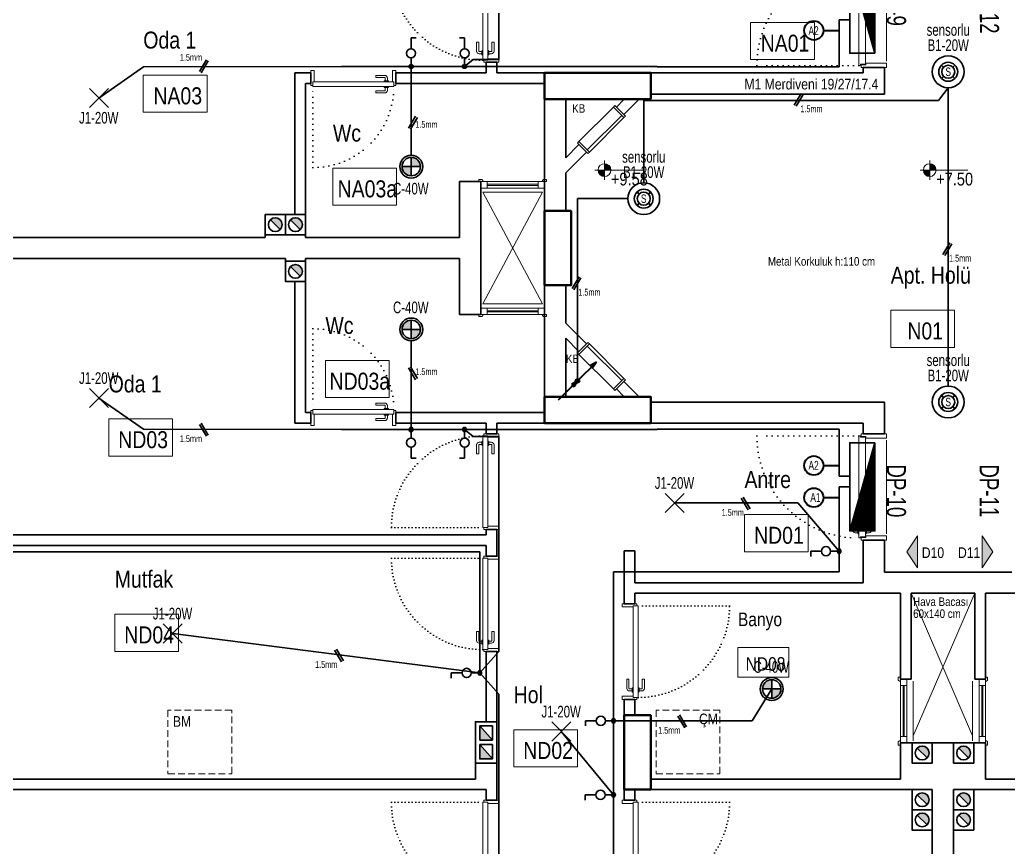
# Model space of a CAD drawing. Header units: millimetres. Extents: x 1811019 to 3717122, y -501178 to -243171.
# Drawn here: x 1865094 to 1866024, y -251439 to -250660 of the extents above; entities that cross this region are included whole.
import ezdxf
from ezdxf.enums import TextEntityAlignment as Align

# ---------------------------------------------------------------- set-up
doc = ezdxf.new("R2010")
doc.units = ezdxf.units.MM
for name, pattern in [('CONTINOUS', [0]), ('CONTINU', [0]), ('DOT', [0.25, 0, -0.25]), ('izdüşüm arka', [3.175, 0, -3.175]), ('izdüşüm ön', [9.525, 6.35, -3.175])]:
    doc.linetypes.add(name, pattern=pattern)
for name, color, linetype, lineweight in [('a_ba', 6, 'Continuous', 50), ('a_doğrama', 251, 'Continuous', 20), ('a_duvar', 255, 'Continuous', 35), ('a_görünüş_ince', 8, 'Continuous', 20), ('a_izdüşüm_arka', 255, 'izdüşüm arka', 30), ('a_izdüşüm_ön', 6, 'izdüşüm ön', 9), ('a_not_kot', 251, 'Continuous', 13), ('a_not_mahal', 253, 'Continuous', 5), ('a_not_misc', 144, 'Continuous', 5), ('a_not_text', 7, 'Continuous', 13), ('Aydınlatma', 4, 'CONTINOUS', 35), ('Aydınlatma_', 3, 'Continuous', 40), ('Genel', 4, 'CONTINOUS', 40), ('Priz', 6, 'CONTINOUS', 40)]:
    doc.layers.add(name, color=color, linetype=linetype, lineweight=lineweight)
doc.styles.add('Grupcad', font='arial.ttf', dxfattribs={"width": 0.7})
doc.styles.add('OL', font='tsimplex.shx', dxfattribs={"width": 0.8, "height": 12})
doc.styles.add('ROMANTUR', font='arial.ttf', dxfattribs={"width": 0.7})
doc.styles.get("Standard").update_dxf_attribs({"font": 'ARIALN.TTF'})

# ---------------------------------------------------------------- blocks, each defined once
blk = doc.blocks.new('K1')
at = {"layer": 'a_doğrama', "color": 251}
for points in [[(-17.5, -2.5), (-22, -2.5), (-22, 0), (2, 0), (2, -4), (-17.5, -4), (-17.5, -2.5)], [(-27.5, -93.1), (-25, -93.1)], [(-17.5, -97.5), (-22, -97.5), (-22, -100), (2, -100), (2, -96), (-17.5, -96), (-17.5, -97.5)], [(-14.5, -93.1), (-17, -93.1)]]:
    blk.add_lwpolyline(points, dxfattribs=at)
blk.add_lwpolyline([(-18, -14), (-18, -4), (-18, -3), (-22.5, -3), (-22.5, -2.5), (-22.5, -2), (-24, -2), (-24, -2.5), (-24, -12.5), (-24, -88), (-24, -97.5), (-24, -98), (-22.5, -98), (-22.5, -97.5), (-22.5, -97), (-18, -97), (-18, -96), (-18, -86.5)], close=True, dxfattribs=at)
for points in [[(-25, -91.1), (-27.5, -91.1, -0.414214), (-28, -90.6), (-28, -82.1), (-30, -82.1), (-30, -90.6)], [(-17, -91.1), (-14.5, -91.1, 0.414214), (-14, -90.6), (-14, -82.1), (-12, -82.1), (-12, -90.6)], [(-24, -94.1), (-24.5, -94.1, -0.414214), (-25, -93.6), (-25, -90.6, -0.414214), (-24.5, -90.1), (-24, -90.1)], [(-18, -94.1), (-17.5, -94.1, 0.414214), (-17, -93.6), (-17, -90.6, 0.414214), (-17.5, -90.1), (-18, -90.1)]]:
    blk.add_lwpolyline(points, format="xyb", dxfattribs=at)
for centre, start, end in [((-27.5, -90.6), 180, 270), ((-14.5, -90.6), 270, 0)]:
    blk.add_arc(centre, 2.5, start, end, dxfattribs=at)
at = {"layer": 'a_görünüş_ince', "color": 251}
blk.add_line((2, -6), (2, -94), dxfattribs=at)
at = {"layer": 'a_izdüşüm_arka', "color": 251, "linetype": 'DOT', "ltscale": 20}
blk.add_line((-24, -2), (-120, -2), dxfattribs=at)
blk.add_arc((-24, -2), 96, 180, 270, dxfattribs=at)
blk = doc.blocks.new('M1')
at = {"layer": 'a_doğrama', "linetype": 'Continuous'}
for p, q in [((-24, 6), (-30, 6)), ((-30, 0), (-30, 6)), ((-24, 0), (-30, 0)), ((-24, 0), (-24, 6)), ((30, 6), (24, 6)), ((24, 6), (24, 0)), ((30, 0), (30, 6)), ((30, 0), (24, 0))]:
    blk.add_line(p, q, dxfattribs=at)
at = {"layer": 'a_doğrama'}
for p, q in [((24, 3.5), (-24, 3.5)), ((24, 2.5), (-24, 2.5))]:
    blk.add_line(p, q, dxfattribs=at)
for points in [[(-28, -1), (-28, 0), (-32, 0), (-32, -2), (-29, -2)], [(28, -1), (28, 0), (32, 0), (32, -2), (29, -2)]]:
    blk.add_lwpolyline(points, close=True, dxfattribs=at)
at = {"layer": 'a_görünüş_ince'}
for p, q in [((24, 6), (-24, 6)), ((-24, 0), (24, 0))]:
    blk.add_line(p, q, dxfattribs=at)
blk = doc.blocks.new('K2')
at = {"layer": 'a_doğrama', "color": 251, "linetype": 'Continuous'}
for p, q in [((-13, 88.1), (-13, 1.9)), ((-13, 88.1), (-8.5, 88.1)), ((-12, 90), (-12, 88.1)), ((-12, 90), (-10, 90)), ((-8.5, 88.1), (-8.5, 1.9)), ((-13, 1.9), (-8.5, 1.9)), ((-12, 0), (-12, 1.9)), ((-12, 0), (-10, 0))]:
    blk.add_line(p, q, dxfattribs=at)
for points in [[(0, 90), (2, 90), (2, 87), (-8.5, 87)], [(0, 0), (2, 0), (2, 3), (-8.5, 3)]]:
    blk.add_lwpolyline(points, dxfattribs=at)
at = {"layer": 'a_doğrama', "color": 251}
for points in [[(-14, 80.1), (-16.5, 80.1, 0.414214), (-17, 79.6), (-17, 71.1), (-19, 71.1), (-19, 79.6)], [(-13, 83.1), (-13.5, 83.1, 0.414214), (-14, 82.6), (-14, 79.6, 0.414214), (-13.5, 79.1), (-13, 79.1)], [(-8.5, 83.1), (-8, 83.1, -0.414214), (-7.5, 82.6), (-7.5, 79.6, -0.414214), (-8, 79.1), (-8.5, 79.1)], [(-7.5, 80.1), (-5, 80.1, -0.414214), (-4.5, 79.6), (-4.5, 71.1), (-2.5, 71.1), (-2.5, 79.6)]]:
    blk.add_lwpolyline(points, format="xyb", dxfattribs=at)
for points in [[(-16.5, 82.1), (-14, 82.1)], [(-5, 82.1), (-7.5, 82.1)]]:
    blk.add_lwpolyline(points, dxfattribs=at)
for centre, start, end in [((-16.5, 79.6), 90, 180), ((-5, 79.6), 0, 90)]:
    blk.add_arc(centre, 2.5, start, end, dxfattribs=at)
at = {"layer": 'a_izdüşüm_arka', "color": 251}
blk.add_lwpolyline([(-99.2, 1.9), (-13, 1.9)], dxfattribs=at)
blk.add_arc((-13, 1.9), 86.2, 89.99996, 180, dxfattribs=at)
blk = doc.blocks.new('baca_şönt')
at = {"layer": 'a_duvar'}
h = blk.add_hatch(color=256, dxfattribs=at)
h.dxf.hatch_style = 1
h.paths.add_polyline_path([(21.5, -5), (21.5, -17), (35, -17)])
h.paths.add_polyline_path([(4, -5), (4, -17), (17.5, -17)])
for p, q in [((4, -5), (17.5, -17)), ((17.5, -5), (17.5, -17)), ((21.5, -5), (21.5, -17)), ((21.5, -5), (35, -17))]:
    blk.add_line(p, q, dxfattribs=at)
blk.add_lwpolyline([(0, -21), (39, -21), (39, -1), (0, -1)], close=True, dxfattribs=at)
for points in [[(17.5, -5), (4, -5), (4, -17), (17.5, -17)], [(21.5, -17), (35, -17), (35, -5), (21.5, -5)]]:
    blk.add_lwpolyline(points, dxfattribs=at)
blk = doc.blocks.new('baca_müstakil')
at = {"layer": 'a_duvar'}
h = blk.add_hatch(color=256, dxfattribs=at)
h.dxf.hatch_style = 1
h.paths.add_polyline_path([(4.9, -4.9, 0.198912), (3, -9.5, 0.668179), (14.1, -14.1)])
blk.add_line((4.9, -4.9), (14.1, -14.1), dxfattribs=at)
blk.add_lwpolyline([(0, -19), (19, -19), (19, 0), (0, 0)], close=True, dxfattribs=at)
blk.add_circle((9.5, -9.5), 6.5, dxfattribs=at)
blk = doc.blocks.new('k_80')
at = {"layer": 'a_doğrama', "color": 251, "linetype": 'Continuous'}
for p, q in [((-80, 2), (-78.1, 2)), ((-80, 2), (-80, 0)), ((-78.1, 3), (-1.9, 3)), ((-78.1, 3), (-78.1, -1.5)), ((-1.9, 3), (-1.9, -1.5)), ((0, 2), (-1.9, 2)), ((0, 2), (0, 0)), ((-78.1, -1.5), (-1.9, -1.5))]:
    blk.add_line(p, q, dxfattribs=at)
at = {"layer": 'a_doğrama', "color": 251}
for points in [[(-73.1, 3), (-73.1, 3.5, -0.414214), (-72.6, 4), (-69.6, 4, -0.414214), (-69.1, 3.5), (-69.1, 3)], [(-70.1, 4), (-70.1, 6.5, -0.414214), (-69.6, 7), (-61.1, 7), (-61.1, 9), (-69.6, 9)], [(-73.1, -1.5), (-73.1, -2, 0.414214), (-72.6, -2.5), (-69.6, -2.5, 0.414214), (-69.1, -2), (-69.1, -1.5)], [(-70.1, -2.5), (-70.1, -5, 0.414214), (-69.6, -5.5), (-61.1, -5.5), (-61.1, -7.5), (-69.6, -7.5)]]:
    blk.add_lwpolyline(points, format="xyb", dxfattribs=at)
for points in [[(-72.1, 6.5), (-72.1, 4)], [(-72.1, -5), (-72.1, -2.5)]]:
    blk.add_lwpolyline(points, dxfattribs=at)
at = {"layer": 'a_doğrama', "color": 251, "linetype": 'Continuous'}
for points in [[(-80, -10), (-80, -12), (-77, -12), (-77, -1.5)], [(0, -10), (0, -12), (-3, -12), (-3, -1.5)]]:
    blk.add_lwpolyline(points, dxfattribs=at)
at = {"layer": 'a_doğrama', "color": 251}
for centre, start, end in [((-69.6, 6.5), 90, 180), ((-69.6, -5), 180, 270)]:
    blk.add_arc(centre, 2.5, start, end, dxfattribs=at)
at = {"layer": 'a_izdüşüm_arka', "color": 251, "linetype": 'DOT', "ltscale": 20}
blk.add_line((-1.9, 79.2), (-1.9, 3), dxfattribs=at)
blk.add_arc((-1.9, 3), 76.2, 90, 180, dxfattribs=at)
blk = doc.blocks.new('sembol_kot')
at = {"layer": 'a_not_kot'}
for points in [[(0, 10), (0, 0), (10, 0, 0.414214)], [(0, 0), (-10, 0, 0.414214), (0, -10)]]:
    blk.add_hatch(color=256, dxfattribs=at).paths.add_polyline_path(points)
for p, q in [((0, 15), (0, -15)), ((-15, 0), (60, 0))]:
    blk.add_line(p, q, dxfattribs=at)
blk.add_circle((0, 0), 10, dxfattribs=at)
blk = doc.blocks.new('B1-20W SENSORLU ARM.')
at = {"layer": 'Aydınlatma', "color": 1, "linetype": 'CONTINU'}
for p, q in [((-6.3, 6.3), (-4.34, 4.34)), ((6.3, 6.3), (4.34, 4.34)), ((-4.34, -4.34), (-6.3, -6.3)), ((4.34, -4.34), (6.3, -6.3))]:
    blk.add_line(p, q, dxfattribs=at)
at = {"layer": 'Aydınlatma', "linetype": 'CONTINU'}
blk.add_circle((0, 0), 15, dxfattribs=at)
at = {"layer": 'Aydınlatma', "color": 1, "linetype": 'CONTINU'}
for radius in [8.91, 6.14]:
    blk.add_circle((0, 0), radius, dxfattribs=at)
at = {"layer": 'Aydınlatma', "linetype": 'CONTINU', "style": 'Grupcad', "width": 0.7, "flags": 8}
for tag, p in [('SENSORLU', (0, 39.36)), ('B1-20W', (0, 25))]:
    blk.add_attdef(tag, text='', height=11, dxfattribs=at).set_placement(p, align=Align.MIDDLE_CENTER)
at = {"layer": 'Aydınlatma', "color": 4, "linetype": 'CONTINU', "style": 'Grupcad', "width": 0.7, "flags": 8}
blk.add_attdef('S.', text='', height=8, dxfattribs=at).set_placement((0, 0), align=Align.MIDDLE_CENTER)
blk = doc.blocks.new('YUKARIYA GIDEN HAT')
at = {"linetype": 'Continuous'}
blk.add_hatch(color=0, dxfattribs=at).paths.add_polyline_path([(12.1, 14.33), (14.28, 12.14), (17.77, 17.77)])
h = blk.add_hatch(color=7, dxfattribs=at)
edge = h.paths.add_edge_path()
edge.add_arc((0, 0), 1.75, 0, 360)
at = {"color": 0, "linetype": 'Continuous'}
for p, q in [((0, 0), (17.77, 17.77)), ((17.77, 17.77), (12.1, 14.33)), ((12.1, 14.33), (14.28, 12.14)), ((17.77, 17.77), (14.28, 12.14))]:
    blk.add_line(p, q, dxfattribs=at)
at = {"color": 7, "linetype": 'Continuous'}
blk.add_circle((0, 0), 1.75, dxfattribs=at)
blk = doc.blocks.new('ASAGIDAN GELEN HAT')
at = {"linetype": 'Continuous'}
blk.add_hatch(color=0, dxfattribs=at).paths.add_polyline_path([(-5.67, -3.43), (-3.48, -5.62), (0, 0)])
h = blk.add_hatch(color=7, dxfattribs=at)
edge = h.paths.add_edge_path()
edge.add_arc((0, 0), 1.75, 0, 360)
at = {"color": 0, "linetype": 'Continuous'}
for p, q in [((-17.77, -17.77), (0, 0)), ((0, 0), (-5.67, -3.43)), ((0, 0), (-3.48, -5.62)), ((-5.67, -3.43), (-3.48, -5.62))]:
    blk.add_line(p, q, dxfattribs=at)
at = {"color": 7, "linetype": 'Continuous'}
blk.add_circle((0, 0), 1.75, dxfattribs=at)
blk = doc.blocks.new('ASAGIDAN YUKARIYA HAT')
at = {"color": 0, "linetype": 'CONTINOUS'}
for name in ['YUKARIYA GIDEN HAT', 'ASAGIDAN GELEN HAT']:
    blk.add_blockref(name, (0, 0), dxfattribs=at)
blk = doc.blocks.new('KAT PANOSU')
at = {"layer": 'Aydınlatma', "linetype": 'CONTINU'}
h = blk.add_hatch(dxfattribs=at)
h.set_pattern_fill('ANSI31', color=2)
h.set_pattern_definition([(45, (274.5771, -113244.44112), (-0.08838834765, 0.08838834765), [])])
h.paths.add_polyline_path([(41.5, 11.87), (-41.5, -11.87), (41.5, -11.87)])
at = {"layer": 'Aydınlatma', "color": 2, "linetype": 'CONTINU'}
blk.add_line((-41.5, -11.87), (41.5, 11.87), dxfattribs=at)
blk.add_line((-41.5, -11.87), (41.5, 11.87), dxfattribs=at)
blk.add_line((-41.5, -11.87), (41.5, 11.87), dxfattribs=at)
blk.add_line((-41.5, -11.87), (41.5, 11.87), dxfattribs=at)
blk.add_line((-41.5, -11.87), (41.5, 11.87), dxfattribs=at)
blk.add_line((-41.5, -11.87), (41.5, 11.87), dxfattribs=at)
blk.add_lwpolyline([(-41.5, -11.87), (-41.5, 11.87), (41.5, 11.87), (41.5, -11.87)], close=True, dxfattribs=at)
blk.add_lwpolyline([(-41.5, -11.87), (-41.5, 11.87), (41.5, 11.87), (41.5, -11.87)], close=True, dxfattribs=at)
blk.add_lwpolyline([(-41.5, -11.87), (-41.5, 11.87), (41.5, 11.87), (41.5, -11.87)], close=True, dxfattribs=at)
blk.add_lwpolyline([(-41.5, -11.87), (-41.5, 11.87), (41.5, 11.87), (41.5, -11.87)], close=True, dxfattribs=at)
blk.add_lwpolyline([(-41.5, -11.87), (-41.5, 11.87), (41.5, 11.87), (41.5, -11.87)], close=True, dxfattribs=at)
blk.add_lwpolyline([(-41.5, -11.87), (-41.5, 11.87), (41.5, 11.87), (41.5, -11.87)], close=True, dxfattribs=at)
blk = doc.blocks.new('J1-20W')
at = {"layer": 'Aydınlatma', "color": 1, "linetype": 'CONTINU'}
for p, q in [((9, 9), (-9, -9)), ((-9, 9), (9, -9))]:
    blk.add_line(p, q, dxfattribs=at)
at = {"layer": 'Aydınlatma', "linetype": 'CONTINU', "style": 'Grupcad', "width": 0.7, "flags": 8}
blk.add_attdef('J1-20W', text='', height=11, dxfattribs=at).set_placement((0, 18.75), align=Align.MIDDLE_CENTER)
blk = doc.blocks.new('C-20W')
at = {"layer": 'Aydınlatma', "linetype": 'CONTINU'}
h = blk.add_hatch(color=1, dxfattribs=at)
h.paths.add_polyline_path([(8.7, 0), (0, 0), (0, 8.7, -0.414214)])
h.paths.add_polyline_path([(0, -8.7, -0.414214), (-8.7, 0), (0, 0)])
at = {"layer": 'Aydınlatma', "color": 1, "linetype": 'CONTINU'}
for p, q in [((8.7, 0), (-8.7, 0)), ((0, 8.7), (0, -8.7))]:
    blk.add_line(p, q, dxfattribs=at)
at = {"layer": 'Aydınlatma', "linetype": 'CONTINU'}
blk.add_circle((0, 0), 10.75, dxfattribs=at)
at = {"layer": 'Aydınlatma', "color": 1, "linetype": 'CONTINU'}
blk.add_circle((0, 0), 8.7, dxfattribs=at)
at = {"layer": 'Aydınlatma', "linetype": 'CONTINU', "style": 'Grupcad', "width": 0.7, "flags": 8}
blk.add_attdef('C-40W', text='', height=11, dxfattribs=at).set_placement((0, 20.75), align=Align.MIDDLE_CENTER)
blk = doc.blocks.new('NORMAL ANAHTAR')
at = {"layer": 'Aydınlatma', "color": 6, "linetype": 'CONTINU'}
for p, q in [((0, 18.76), (-4.86, 18.76)), ((0, 8.64), (0, 18.76))]:
    blk.add_line(p, q, dxfattribs=at)
blk.add_circle((0, 4.32), 4.32, dxfattribs=at)
blk = doc.blocks.new('BUAT (Enerji)')
at = {"layer": 'Priz', "linetype": 'CONTINU'}
h = blk.add_hatch(color=256, dxfattribs=at)
edge = h.paths.add_edge_path()
edge.add_arc((0, 0), 1.75, 0, 360)
blk.add_circle((0, 0), 1.75, dxfattribs=at)

msp = doc.modelspace()

# ---------------------------------------------------------------- hatches: boundary and pattern name
at = {"layer": 'a_not_misc'}
h = msp.add_hatch(color=256, dxfattribs=at)
h.dxf.hatch_style = 1
h.paths.add_polyline_path([(1865938.67, -251145.87), (1865928.67, -251160.87), (1865938.67, -251175.87)])
h = msp.add_hatch(color=256, dxfattribs=at)
h.dxf.hatch_style = 1
h.paths.add_polyline_path([(1865999.68, -251145.87), (1866009.68, -251160.87), (1865999.68, -251175.87)])

# ---------------------------------------------------------------- linework, layer by layer
at = {"layer": 'a_ba', "color": 253}
for points in [[(1865687.71, -250734.79), (1865687.71, -250709.79), (1865587.71, -250709.79), (1865587.71, -250734.79)], [(1865587.71, -250909.79), (1865612.71, -250909.79), (1865612.71, -250839.79), (1865587.71, -250839.79)], [(1865687.71, -251039.79), (1865687.71, -251014.79), (1865587.71, -251014.79), (1865587.71, -251039.79)], [(1865662.71, -251384.79), (1865687.71, -251384.79), (1865687.71, -251314.79), (1865662.71, -251314.79)]]:
    msp.add_lwpolyline(points, close=True, dxfattribs=at)
at = {"layer": 'a_doğrama'}
for p, q in [((1865618.62, -250776.05), (1865620.03, -250777.47)), ((1865618.62, -250973.53), (1865620.03, -250972.11))]:
    msp.add_line(p, q, dxfattribs=at)
for points in [[(1865652.56, -250742.11), (1865653.97, -250740.7)], [(1865655.39, -250742.11), (1865653.97, -250740.7)], [(1865660.34, -250749.89), (1865627.81, -250782.42)], [(1865652.56, -250742.11), (1865662.46, -250752.01)], [(1865662.46, -250749.18), (1865663.87, -250750.6)], [(1865662.46, -250752.01), (1865629.93, -250784.54)], [(1865663.87, -250750.6), (1865662.46, -250752.01)], [(1865618.62, -250776.05), (1865620.03, -250774.64)], [(1865620.03, -250774.64), (1865629.93, -250784.54)], [(1865627.1, -250784.54), (1865628.52, -250785.95)], [(1865629.93, -250784.54), (1865628.52, -250785.95)], [(1865627.1, -250965.04), (1865628.52, -250963.63), (1865629.93, -250965.04)], [(1865618.62, -250973.53), (1865620.03, -250974.94)], [(1865620.03, -250974.94), (1865629.93, -250965.04)], [(1865660.34, -250999.69), (1865627.81, -250967.16)], [(1865662.46, -250997.57), (1865629.93, -250965.04)], [(1865652.56, -251007.47), (1865662.46, -250997.57)], [(1865663.87, -250998.98), (1865662.46, -250997.57)], [(1865662.46, -251000.4), (1865663.87, -250998.98)], [(1865652.56, -251007.47), (1865653.97, -251008.88)], [(1865655.39, -251007.47), (1865653.97, -251008.88)]]:
    msp.add_lwpolyline(points, dxfattribs=at)
at = {"layer": 'a_duvar'}
for p, q in [((1865532.71, -250709.79), (1865532.71, -250699.79)), ((1865542.71, -250699.79), (1865542.71, -250709.79)), ((1865367.71, -250709.79), (1865352.71, -250709.79)), ((1865532.71, -250709.79), (1865447.71, -250709.79)), ((1865887.71, -250709.79), (1865542.71, -250709.79)), ((1865887.71, -250704.79), (1865887.71, -250709.79)), ((1865907.71, -250704.79), (1865887.71, -250704.79)), ((1865887.71, -250704.79), (1865887.71, -250709.79)), ((1865907.71, -250729.79), (1865907.71, -250704.79)), ((1865907.71, -250729.79), (1865907.71, -250704.79)), ((1865362.71, -250719.79), (1865367.71, -250719.79)), ((1865362.71, -250864.79), (1865362.71, -250719.79)), ((1865447.71, -250719.79), (1865587.71, -250719.79)), ((1865587.71, -250839.79), (1865587.71, -250719.79)), ((1865687.71, -250729.79), (1865907.71, -250729.79)), ((1865607.71, -250789.79), (1865607.71, -250734.79)), ((1865607.71, -250839.79), (1865607.71, -250803.93)), ((1865527.71, -250812.29), (1865507.71, -250812.29)), ((1865507.71, -250812.29), (1865507.71, -250864.79)), ((1865527.71, -250937.29), (1865527.71, -250812.29)), ((1865324.71, -250864.79), (1864947.71, -250864.79)), ((1865507.71, -250864.79), (1865362.71, -250864.79)), ((1864947.71, -250884.79), (1865343.71, -250884.79)), ((1865362.71, -250884.79), (1865507.71, -250884.79)), ((1865507.71, -250884.79), (1865507.71, -250937.29)), ((1865587.71, -251029.79), (1865587.71, -250909.79)), ((1865607.71, -250945.65), (1865607.71, -250909.79)), ((1865507.71, -250937.29), (1865527.71, -250937.29)), ((1865607.71, -251014.79), (1865607.71, -250959.79)), ((1865907.71, -251019.79), (1865687.71, -251019.79)), ((1865907.71, -251049.79), (1865907.71, -251019.79)), ((1865907.71, -251049.79), (1865907.71, -251019.79)), ((1865367.71, -251029.79), (1865362.71, -251029.79)), ((1865587.71, -251029.79), (1865447.71, -251029.79)), ((1865352.71, -251039.79), (1865367.71, -251039.79)), ((1865447.71, -251039.79), (1865532.71, -251039.79)), ((1865532.71, -251039.79), (1865532.71, -251049.79)), ((1865542.71, -251039.79), (1865887.71, -251039.79)), ((1865542.71, -251039.79), (1865542.71, -251049.79)), ((1865887.71, -251039.79), (1865887.71, -251049.79)), ((1865887.71, -251039.79), (1865887.71, -251049.79)), ((1865887.71, -251049.79), (1865907.71, -251049.79)), ((1865532.71, -251139.79), (1865532.71, -251144.79)), ((1865542.71, -251139.79), (1865542.71, -251164.79)), ((1865532.71, -251144.79), (1864942.71, -251144.79)), ((1865907.71, -251149.79), (1865887.71, -251149.79)), ((1865887.71, -251149.79), (1865907.71, -251149.79)), ((1865887.71, -251149.79), (1865887.71, -251190.02)), ((1865907.71, -251180.02), (1865907.71, -251149.79)), ((1865907.71, -251180.02), (1865907.71, -251149.79)), ((1864942.71, -251154.79), (1865532.71, -251154.79)), ((1865532.71, -251154.79), (1865532.71, -251164.79)), ((1865662.71, -251159.79), (1865662.71, -251209.79)), ((1865662.71, -251159.79), (1865672.71, -251159.79)), ((1865672.71, -251190.02), (1865672.71, -251159.79)), ((1866027.71, -251180.02), (1865907.71, -251180.02)), ((1865672.71, -251190.02), (1865887.71, -251190.02)), ((1865672.71, -251209.79), (1865672.71, -251199.79)), ((1865672.71, -251199.79), (1865922.71, -251199.79)), ((1865922.71, -251199.79), (1865922.71, -251280.79)), ((1865932.71, -251199.79), (1865992.71, -251199.79)), ((1865932.71, -251280.79), (1865932.71, -251199.79)), ((1865992.71, -251199.79), (1865992.71, -251280.79)), ((1866002.71, -251199.79), (1866252.71, -251199.79)), ((1866002.71, -251280.79), (1866002.71, -251199.79)), ((1865532.71, -251254.79), (1865532.71, -251320.79)), ((1865542.71, -251254.79), (1865542.71, -251394.79)), ((1865662.71, -251299.79), (1865662.71, -251394.79)), ((1865672.71, -251314.79), (1865672.71, -251299.79)), ((1865522.71, -251374.79), (1864992.71, -251374.79)), ((1865687.71, -251374.79), (1865922.71, -251374.79)), ((1866002.71, -251374.79), (1866237.71, -251374.79)), ((1864942.71, -251384.79), (1865532.71, -251384.79)), ((1865532.71, -251384.79), (1865532.71, -251394.79)), ((1865672.71, -251384.79), (1865952.71, -251384.79)), ((1865672.71, -251394.79), (1865672.71, -251384.79)), ((1865952.71, -251384.79), (1865952.71, -251744.79)), ((1865972.71, -251744.79), (1865972.71, -251384.79)), ((1865972.71, -251384.79), (1866252.71, -251384.79))]:
    msp.add_line(p, q, dxfattribs=at)
for points in [[(1865532.71, -250699.79), (1865542.71, -250699.79)], [(1865352.71, -250709.79), (1865352.71, -250843.29)], [(1865367.71, -250709.79), (1865367.71, -250719.79)], [(1865447.71, -250709.79), (1865447.71, -250719.79)], [(1865662.71, -250734.79), (1865655.39, -250742.11)], [(1865676.85, -250734.79), (1865662.46, -250749.18)], [(1865655.39, -250742.11), (1865662.46, -250749.18)], [(1865620.03, -250777.47), (1865607.71, -250789.79)], [(1865620.03, -250777.47), (1865627.1, -250784.54)], [(1865627.1, -250784.54), (1865607.71, -250803.93)], [(1865324.71, -250862.29), (1865324.71, -250864.79)], [(1865343.71, -250887.29), (1865343.71, -250884.79)], [(1865362.71, -251029.79), (1865362.71, -250884.79)], [(1865352.71, -250906.29), (1865352.71, -251039.79)], [(1865627.1, -250965.04), (1865607.71, -250945.65)], [(1865620.03, -250972.11), (1865607.71, -250959.79)], [(1865620.03, -250972.11), (1865627.1, -250965.04)], [(1865655.39, -251007.47), (1865662.46, -251000.4)], [(1865676.85, -251014.79), (1865662.46, -251000.4)], [(1865662.71, -251014.79), (1865655.39, -251007.47)], [(1865367.71, -251029.79), (1865367.71, -251039.79)], [(1865447.71, -251029.79), (1865447.71, -251039.79)], [(1865532.71, -251049.79), (1865542.71, -251049.79)], [(1865532.71, -251139.79), (1865542.71, -251139.79)], [(1865532.71, -251164.79), (1865542.71, -251164.79)], [(1865672.71, -251209.79), (1865662.71, -251209.79)], [(1865532.71, -251254.79), (1865542.71, -251254.79)], [(1865922.71, -251280.79), (1865932.71, -251280.79)], [(1866002.71, -251280.79), (1865992.71, -251280.79)], [(1865662.71, -251299.79), (1865672.71, -251299.79)], [(1865922.71, -251340.79), (1865922.71, -251374.79)], [(1866002.71, -251340.79), (1865922.71, -251340.79)], [(1866002.71, -251340.79), (1866002.71, -251374.79)], [(1865522.71, -251359.79), (1865522.71, -251374.79)], [(1865532.71, -251394.79), (1865542.71, -251394.79)], [(1865662.71, -251394.79), (1865672.71, -251394.79)]]:
    msp.add_lwpolyline(points, dxfattribs=at)
at = {"layer": 'a_görünüş_ince'}
for p, q in [((1865934.71, -251338.79), (1865934.71, -251282.79)), ((1865990.71, -251338.79), (1865990.71, -251282.79))]:
    msp.add_line(p, q, dxfattribs=at)
for points in [[(1865652.56, -250742.11), (1865620.03, -250774.64)], [(1865529.71, -250822.29), (1865585.71, -250822.29)], [(1865529.71, -250927.29), (1865585.71, -250927.29)], [(1865652.56, -251007.47), (1865620.03, -250974.94)]]:
    msp.add_lwpolyline(points, dxfattribs=at)
at = {"layer": 'a_izdüşüm_ön', "color": 251}
for points in [[(1865233.24, -251309.79), (1865233.24, -251369.79), (1865293.24, -251369.79), (1865293.24, -251309.79)], [(1865692.71, -251369.79), (1865752.71, -251369.79), (1865752.71, -251309.79), (1865692.71, -251309.79)]]:
    msp.add_lwpolyline(points, close=True, dxfattribs=at)
at = {"layer": 'a_not_mahal'}
for points in [[(1865841.69, -250662.42), (1865781.69, -250662.42), (1865781.69, -250697.42), (1865841.69, -250697.42)], [(1865270, -250711.99), (1865210, -250711.99), (1865210, -250746.99), (1865270, -250746.99)], [(1865448.49, -250799.59), (1865388.49, -250799.59), (1865388.49, -250834.59), (1865448.49, -250834.59)], [(1865973.63, -250933.36), (1865913.63, -250933.36), (1865913.63, -250968.36), (1865973.63, -250968.36)], [(1865441.41, -250980.69), (1865381.41, -250980.69), (1865381.41, -251015.69), (1865441.41, -251015.69)], [(1865237.4, -251035.75), (1865177.4, -251035.75), (1865177.4, -251070.75), (1865237.4, -251070.75)], [(1865835.94, -251125.78), (1865775.94, -251125.78), (1865775.94, -251160.78), (1865835.94, -251160.78)], [(1865243.09, -251219.57), (1865183.09, -251219.57), (1865183.09, -251254.57), (1865243.09, -251254.57)], [(1865817.74, -251250.85), (1865769.74, -251250.85), (1865769.74, -251278.85), (1865817.74, -251278.85)], [(1865618.66, -251328.4), (1865558.66, -251328.4), (1865558.66, -251363.4), (1865618.66, -251363.4)]]:
    msp.add_lwpolyline(points, close=True, dxfattribs=at)
at = {"layer": 'a_not_misc'}
for points in [[(1865585.71, -250822.29), (1865529.71, -250927.29)], [(1865529.71, -250822.29), (1865585.71, -250927.29)], [(1865932.71, -251199.79), (1865990.71, -251334.16)], [(1865992.71, -251199.79), (1865934.71, -251334.16)]]:
    msp.add_lwpolyline(points, dxfattribs=at)
for points in [[(1865938.67, -251145.87), (1865928.67, -251160.87), (1865938.67, -251175.87), (1865938.67, -251145.87)], [(1865999.68, -251145.87), (1866009.68, -251160.87), (1865999.68, -251175.87), (1865999.68, -251145.87)]]:
    msp.add_lwpolyline(points, close=True, dxfattribs=at)
at = {"layer": 'Aydınlatma'}
for p, q in [((1865544.71, -250696.79), (1865544.71, -250494.79)), ((1865875.03, -250659.95), (1865865.03, -250659.95)), ((1865512.45, -250703.79), (1865520.37, -250697.38)), ((1865520.37, -250697.38), (1865544.71, -250697.38)), ((1865544.71, -250696.79), (1865544.71, -250697.38)), ((1865168.21, -250733.54), (1865210.3, -250704.32)), ((1865512.45, -250703.79), (1865210.3, -250704.32)), ((1865512.45, -250703.79), (1865396.71, -250703.79)), ((1865462.17, -250784.69), (1865462.17, -250703.79)), ((1865512.45, -250703.79), (1865528.1, -250703.79)), ((1865528.1, -250703.79), (1865544.5, -250703.79)), ((1865544.5, -250703.79), (1865548.71, -250703.79)), ((1865958.58, -250735.79), (1865967.71, -250723.81)), ((1865967.71, -250723.81), (1865967.71, -251004.79)), ((1865958.58, -250735.79), (1865681.08, -250735.79)), ((1865681.08, -250813.32), (1865681.08, -250735.79)), ((1865462.17, -250784.69), (1865462.24, -250787.38)), ((1865618.73, -250999.89), (1865618.73, -250828.32)), ((1865666.08, -250828.32), (1865618.73, -250828.32)), ((1865462.17, -250964.89), (1865462.24, -250962.21)), ((1865462.17, -250964.89), (1865462.17, -251045.79)), ((1865168.21, -251016.04), (1865210.3, -251045.26)), ((1865512.45, -251045.79), (1865210.3, -251045.26)), ((1865512.45, -251045.79), (1865396.71, -251045.79)), ((1865512.45, -251045.79), (1865528.1, -251045.79)), ((1865512.45, -251045.79), (1865520.37, -251052.2)), ((1865528.1, -251045.79), (1865544.5, -251045.79)), ((1865544.5, -251045.79), (1865548.71, -251045.79)), ((1865520.37, -251052.2), (1865544.71, -251052.2)), ((1865544.71, -251052.79), (1865544.71, -251052.2)), ((1865544.71, -251052.79), (1865544.71, -251254.79)), ((1865875.03, -251089.63), (1865865.03, -251089.63)), ((1865875.03, -251099.63), (1865865.03, -251099.63)), ((1865865.03, -251099.63), (1865865.03, -251179.79)), ((1865710.21, -251114.79), (1865826.04, -251114.79)), ((1865865.03, -251160.29), (1865826.04, -251114.79)), ((1864966.78, -251160.79), (1865526.71, -251160.79)), ((1865526.71, -251274.87), (1865526.71, -251160.79)), ((1865652.71, -251179.79), (1865865.03, -251179.79)), ((1865652.71, -251209.79), (1865652.71, -251179.79)), ((1865652.71, -251209.79), (1865652.71, -251489.63)), ((1865237.71, -251237.79), (1865526.71, -251274.87)), ((1865544.71, -251254.79), (1865526.71, -251274.87)), ((1865544.71, -251294.94), (1865526.71, -251274.87)), ((1865544.71, -251294.94), (1865544.71, -251488.88)), ((1865801.58, -251290), (1865783.08, -251319.98)), ((1865653.02, -251319.98), (1865783.08, -251319.98)), ((1865603.5, -251330.08), (1865652.71, -251389.72))]:
    msp.add_line(p, q, dxfattribs=at)
at = {"layer": 'Aydınlatma', "color": 3}
for p, q in [((1865262.8, -250708.72), (1865269.39, -250697.67)), ((1865264.51, -250709.75), (1865271.11, -250698.69)), ((1865829.35, -250729.24), (1865822.75, -250740.29)), ((1865831.07, -250730.26), (1865824.47, -250741.32)), ((1865459.78, -250761.84), (1865466.38, -250750.79)), ((1865461.5, -250762.86), (1865468.1, -250751.81)), ((1865969.29, -250869.92), (1865962.7, -250880.97)), ((1865971.01, -250870.94), (1865964.41, -250881.99)), ((1865620.31, -250901.95), (1865613.71, -250913)), ((1865622.02, -250902.97), (1865615.43, -250914.03)), ((1865459.78, -250987.74), (1865466.38, -250998.8)), ((1865461.5, -250986.72), (1865468.1, -250997.77)), ((1865262.8, -251040.86), (1865269.39, -251051.91)), ((1865264.51, -251039.83), (1865271.11, -251050.89)), ((1865772.85, -251110.29), (1865779.45, -251121.34)), ((1865774.57, -251109.26), (1865781.17, -251120.32)), ((1865391.85, -251252.46), (1865398.44, -251263.51)), ((1865390.13, -251253.49), (1865396.72, -251264.54)), ((1865713.04, -251315.48), (1865719.63, -251326.53)), ((1865714.76, -251314.46), (1865721.35, -251325.51))]:
    msp.add_line(p, q, dxfattribs=at)
at = {"layer": 'Aydınlatma', "color": 6}
for p, q in [((1865462.03, -250695.79), (1865462.03, -250703.79)), ((1865512.45, -250695.79), (1865512.45, -250703.79)), ((1865462.03, -251053.79), (1865462.03, -251045.79)), ((1865512.45, -251053.79), (1865512.45, -251045.79)), ((1865857.03, -251160.29), (1865865.03, -251160.29)), ((1865518.71, -251274.87), (1865526.71, -251274.87)), ((1865645.02, -251319.98), (1865653.02, -251319.98)), ((1865644.71, -251389.72), (1865652.71, -251389.72))]:
    msp.add_line(p, q, dxfattribs=at)
at = {"layer": 'Aydınlatma'}
for points in [[(1865865.03, -250659.95), (1865865.03, -250704.19), (1865693.71, -250704.19), (1865693.71, -250703.79), (1865548.71, -250703.79)], [(1865865.03, -251089.63), (1865865.03, -251045.4), (1865693.71, -251045.4), (1865693.71, -251045.79), (1865548.71, -251045.79)]]:
    msp.add_lwpolyline(points, dxfattribs=at)
at = {"layer": 'Priz', "color": 4, "linetype": 'CONTINU'}
for p, q in [((1865850.23, -250669.94), (1865865.03, -250669.94)), ((1865850.23, -251079.64), (1865865.03, -251079.64)), ((1865850.23, -251109.8), (1865865.03, -251109.8))]:
    msp.add_line(p, q, dxfattribs=at)
for centre in [(1865841.2, -250669.94), (1865841.2, -251079.64), (1865841.2, -251109.8)]:
    msp.add_circle(centre, 9.03, dxfattribs=at)

# ---------------------------------------------------------------- block references
at = {"layer": 'a_doğrama', "xscale": -1}
for p, rotation in [((1865557.71, -250812.29), 180), ((1866002.71, -251310.79), 90)]:
    msp.add_blockref('M1', p, dxfattribs=dict(at, rotation=rotation))
at = {"layer": 'a_doğrama'}
msp.add_blockref('M1', (1865557.71, -250937.29), dxfattribs=at)
at = {"layer": 'a_doğrama', "rotation": 270}
msp.add_blockref('M1', (1865922.71, -251310.79), dxfattribs=at)
at = {"layer": 'a_duvar', "xscale": 0.6, "yscale": 0.6, "zscale": 0.6}
for p in [(1865644.15, -250801.47), (1865950.33, -250801.47)]:
    msp.add_blockref('sembol_kot', p, dxfattribs=at)
at = {"layer": 'a_duvar', "xscale": -1}
for name, p, rotation in [('baca_müstakil', (1865324.71, -250843.29), 90), ('baca_müstakil', (1865343.71, -250843.29), 90), ('baca_müstakil', (1865343.71, -250887.29), 90), ('baca_şönt', (1865543.71, -251359.79), 270), ('baca_müstakil', (1865933.71, -251340.79), 90), ('baca_müstakil', (1865972.71, -251340.79), 90), ('baca_müstakil', (1865933.71, -251384.79), 90), ('baca_müstakil', (1865972.71, -251384.79), 90), ('baca_müstakil', (1865933.71, -251403.79), 90), ('baca_müstakil', (1865972.71, -251403.79), 90)]:
    msp.add_blockref(name, p, dxfattribs=dict(at, rotation=rotation))
at = {"layer": 'a_izdüşüm_arka', "ltscale": 5, "xscale": -1, "rotation": 180.0007963121094}
for name, p in [('K2', (1865542.71, -250609.79)), ('K1', (1865907.71, -250704.79)), ('K2', (1865542.71, -251164.79)), ('K2', (1865542.71, -251394.79))]:
    msp.add_blockref(name, p, dxfattribs=at)
at = {"layer": 'a_izdüşüm_arka', "ltscale": 5}
for name, p, rotation in [('k_80', (1865367.71, -250719.79), 180), ('K2', (1865542.71, -251139.79), 359.9992036878907), ('K1', (1865907.71, -251049.79), 359.9992036878907), ('K2', (1865662.71, -251209.79), 179.9992036878907), ('K2', (1865662.71, -251394.79), 179.9992036878906)]:
    msp.add_blockref(name, p, dxfattribs=dict(at, rotation=rotation))
at = {"layer": 'a_izdüşüm_arka', "ltscale": 5, "xscale": -1}
msp.add_blockref('k_80', (1865367.71, -251029.79), dxfattribs=at)
at = {"layer": 'Aydınlatma', "linetype": 'CONTINU'}
for name, p, rotation in [('KAT PANOSU', (1865886.9, -250649.95), 90.00000000000001), ('NORMAL ANAHTAR', (1865462.03, -251053.79), 180), ('NORMAL ANAHTAR', (1865857.03, -251160.29), 90.00000000000001), ('NORMAL ANAHTAR', (1865518.71, -251274.87), 90.00000000000001), ('NORMAL ANAHTAR', (1865645.02, -251319.98), 90.00000000000001), ('NORMAL ANAHTAR', (1865644.71, -251389.72), 90.00000000000001)]:
    msp.add_blockref(name, p, dxfattribs=dict(at, rotation=rotation))
ref = msp.add_blockref('B1-20W SENSORLU ARM.', (1865967.71, -250708.81), dxfattribs=at)
ref.add_attrib('S.', 'S', dxfattribs={"layer": 'Aydınlatma_', "color": 4, "linetype": 'Continuous', "height": 8, "style": 'Grupcad', "width": 0.7}).set_placement((1865967.71, -250708.81), align=Align.MIDDLE_CENTER)
ref.add_attrib('B1-20W', 'B1-20W', dxfattribs={"layer": 'Aydınlatma_', "color": 4, "linetype": 'Continuous', "height": 11, "style": 'Grupcad', "width": 0.7}).set_placement((1865967.71, -250683.81), align=Align.MIDDLE_CENTER)
ref.add_attrib('SENSORLU', 'sensorlu', dxfattribs={"layer": 'Aydınlatma_', "color": 4, "linetype": 'Continuous', "height": 11, "style": 'Grupcad', "width": 0.7}).set_placement((1865967.71, -250669.45), align=Align.MIDDLE_CENTER)
at = {"layer": 'Aydınlatma', "linetype": 'CONTINU', "xscale": -1}
msp.add_blockref('NORMAL ANAHTAR', (1865462.03, -250695.79), dxfattribs=at)
at = {"layer": 'Aydınlatma', "linetype": 'CONTINU'}
msp.add_blockref('NORMAL ANAHTAR', (1865512.45, -250695.79), dxfattribs=at)
ref = msp.add_blockref('J1-20W', (1865168.21, -250733.54), dxfattribs=dict(at, rotation=180))
ref.add_attrib('J1-20W', 'J1-20W', dxfattribs={"layer": 'Aydınlatma_', "color": 4, "linetype": 'CONTINU', "height": 11, "style": 'Grupcad', "width": 0.7}).set_placement((1865168.04, -250752.15), align=Align.MIDDLE_CENTER)
ref = msp.add_blockref('C-20W', (1865462.24, -250798.13), dxfattribs=dict(at, rotation=180))
ref.add_attrib('C-20W', 'C-40W', dxfattribs={"layer": 'Aydınlatma_', "color": 4, "linetype": 'Continuous', "height": 11, "style": 'Grupcad', "width": 0.7}).set_placement((1865461.83, -250818.88), align=Align.MIDDLE_CENTER)
ref = msp.add_blockref('B1-20W SENSORLU ARM.', (1865681.08, -250828.32), dxfattribs=at)
ref.add_attrib('S.', 'S', dxfattribs={"layer": 'Aydınlatma_', "color": 4, "linetype": 'Continuous', "height": 8, "style": 'Grupcad', "width": 0.7}).set_placement((1865681.08, -250828.32), align=Align.MIDDLE_CENTER)
ref.add_attrib('B1-20W', 'B1-20W', dxfattribs={"layer": 'Aydınlatma_', "color": 4, "linetype": 'Continuous', "height": 11, "style": 'Grupcad', "width": 0.7}).set_placement((1865681.08, -250803.32), align=Align.MIDDLE_CENTER)
ref.add_attrib('SENSORLU', 'sensorlu', dxfattribs={"layer": 'Aydınlatma_', "color": 4, "linetype": 'Continuous', "height": 11, "style": 'Grupcad', "width": 0.7}).set_placement((1865681.08, -250788.96), align=Align.MIDDLE_CENTER)
ref = msp.add_blockref('C-20W', (1865462.24, -250951.46), dxfattribs=dict(at, xscale=-1))
ref.add_attrib('C-20W', 'C-40W', dxfattribs={"layer": 'Aydınlatma_', "color": 4, "linetype": 'Continuous', "height": 11, "style": 'Grupcad', "width": 0.7}).set_placement((1865461.83, -250930.71), align=Align.MIDDLE_CENTER)
ref = msp.add_blockref('B1-20W SENSORLU ARM.', (1865967.71, -251019.79), dxfattribs=at)
ref.add_attrib('S.', 'S', dxfattribs={"layer": 'Aydınlatma_', "color": 4, "linetype": 'Continuous', "height": 8, "style": 'Grupcad', "width": 0.7}).set_placement((1865967.71, -251019.79), align=Align.MIDDLE_CENTER)
ref.add_attrib('B1-20W', 'B1-20W', dxfattribs={"layer": 'Aydınlatma_', "color": 4, "linetype": 'Continuous', "height": 11, "style": 'Grupcad', "width": 0.7}).set_placement((1865967.71, -250994.79), align=Align.MIDDLE_CENTER)
ref.add_attrib('SENSORLU', 'sensorlu', dxfattribs={"layer": 'Aydınlatma_', "color": 4, "linetype": 'Continuous', "height": 11, "style": 'Grupcad', "width": 0.7}).set_placement((1865967.71, -250980.43), align=Align.MIDDLE_CENTER)
ref = msp.add_blockref('J1-20W', (1865168.21, -251016.04), dxfattribs=dict(at, xscale=-1))
ref.add_attrib('J1-20W', 'J1-20W', dxfattribs={"layer": 'Aydınlatma_', "color": 4, "linetype": 'CONTINU', "height": 11, "style": 'Grupcad', "width": 0.7}).set_placement((1865168.04, -250997.29), align=Align.MIDDLE_CENTER)
at = {"layer": 'Aydınlatma', "linetype": 'CONTINU', "xscale": -1}
for name, p, rotation in [('NORMAL ANAHTAR', (1865512.45, -251053.79), 180), ('KAT PANOSU', (1865886.9, -251099.63), 90)]:
    msp.add_blockref(name, p, dxfattribs=dict(at, rotation=rotation))
at = {"layer": 'Aydınlatma', "linetype": 'CONTINU'}
ref = msp.add_blockref('J1-20W', (1865710.21, -251114.79), dxfattribs=dict(at, xscale=-1))
ref.add_attrib('J1-20W', 'J1-20W', dxfattribs={"layer": 'Aydınlatma_', "color": 4, "linetype": 'CONTINU', "height": 11, "style": 'Grupcad', "width": 0.7}).set_placement((1865710.04, -251096.04), align=Align.MIDDLE_CENTER)
ref = msp.add_blockref('J1-20W', (1865237.71, -251237.79), dxfattribs=dict(at, xscale=-1))
ref.add_attrib('J1-20W', 'J1-20W', dxfattribs={"layer": 'Aydınlatma_', "color": 4, "linetype": 'CONTINU', "height": 11, "style": 'Grupcad', "width": 0.7}).set_placement((1865237.54, -251219.04), align=Align.MIDDLE_CENTER)
ref = msp.add_blockref('C-20W', (1865801.58, -251290), dxfattribs=dict(at, xscale=-1))
ref.add_attrib('C-20W', 'C-40W', dxfattribs={"layer": 'Aydınlatma_', "color": 4, "linetype": 'Continuous', "height": 11, "style": 'Grupcad', "width": 0.7}).set_placement((1865801.16, -251269.25), align=Align.MIDDLE_CENTER)
ref = msp.add_blockref('J1-20W', (1865603.5, -251330.08), dxfattribs=dict(at, xscale=-1))
ref.add_attrib('J1-20W', 'J1-20W', dxfattribs={"layer": 'Aydınlatma_', "color": 4, "linetype": 'CONTINU', "height": 11, "style": 'Grupcad', "width": 0.7}).set_placement((1865603.33, -251311.33), align=Align.MIDDLE_CENTER)
at = {"layer": 'Genel', "linetype": 'CONTINU'}
msp.add_blockref('ASAGIDAN YUKARIYA HAT', (1865618.73, -250999.89), dxfattribs=at)
at = {"layer": 'Priz', "color": 4, "linetype": 'CONTINU'}
for p, rotation in [((1865462.03, -250703.79), 90.00000000000001), ((1865512.45, -250703.79), 180)]:
    msp.add_blockref('BUAT (Enerji)', p, dxfattribs=dict(at, rotation=rotation))
at = {"layer": 'Priz', "color": 4, "linetype": 'CONTINU', "xscale": -1, "rotation": 90}
msp.add_blockref('BUAT (Enerji)', (1865462.03, -251045.79), dxfattribs=at)
at = {"layer": 'Priz', "color": 4, "linetype": 'CONTINU', "xscale": -1}
for p in [(1865512.45, -251045.79), (1865865.03, -251160.29), (1865526.71, -251274.87), (1865652.71, -251319.98), (1865652.71, -251389.72)]:
    msp.add_blockref('BUAT (Enerji)', p, dxfattribs=at)

# ---------------------------------------------------------------- texts
at = {"layer": 'a_not_kot'}
for s, p in [('+9.58', (1865650.15, -250815.87)), ('+7.50', (1865956.33, -250815.87))]:
    msp.add_text(s, height=12, dxfattribs=at).set_placement(p)
at = {"layer": 'a_not_mahal'}
for s, height, p in [('Oda 1', 16, (1865210, -250686.99)), ('KB', 8, (1865613.77, -250747.37)), ('Wc', 16, (1865388.49, -250774.59)), ('Apt. Holü', 16, (1865913.63, -250908.36)), ('Wc', 16, (1865381.41, -250955.69)), ('KB', 8, (1865607.92, -250983.1)), ('Oda 1', 16, (1865177.4, -251010.75)), ('Antre', 16, (1865775.94, -251100.78)), ('Mutfak', 16, (1865183.09, -251194.57)), ('Banyo', 12.8, (1865769.74, -251230.85)), ('Hol', 16, (1865558.66, -251303.4)), ('BM', 10, (1865237.86, -251325.55)), ('ÇM', 10, (1865733.13, -251323.17))]:
    msp.add_text(s, height=height, dxfattribs=at).set_placement(p)
for s, height, p in [('NA01', 16, (1865814.11, -250689.92)), ('NA03', 16, (1865242.43, -250739.49)), ('NA03a', 16, (1865420.92, -250827.09)), ('N01', 16, (1865946.06, -250960.86)), ('ND03a', 16, (1865413.83, -251008.19)), ('ND03', 16, (1865209.83, -251063.25)), ('ND01', 16, (1865808.36, -251153.28)), ('ND04', 16, (1865215.51, -251247.07)), ('ND08', 12.8, (1865795.68, -251272.85)), ('ND02', 16, (1865591.09, -251355.9))]:
    msp.add_text(s, height=height, rotation=360, dxfattribs=at).set_placement(p, align=Align.CENTER)
at = {"layer": 'a_not_text'}
for s, height, p in [('M1 Merdiveni 19/27/17.4', 10, (1865775.86, -250725.48)), ('Metal Korkuluk h:110 cm', 8, (1865798, -250891.38)), ('D10', 10, (1865942.84, -251166.65)), ('D11', 10, (1865976.92, -251166.65)), ('Hava Bacası', 8, (1865934.71, -251211.82)), ('60x140 cm', 8, (1865934.71, -251223.08))]:
    msp.add_text(s, height=height, dxfattribs=at).set_placement(p)
at = {"layer": 'Aydınlatma', "linetype": 'CONTINU', "style": 'ROMANTUR', "width": 0.7}
for s, rotation, p in [('DP-9', 270, (1865918.98, -250645.62)), ('DP-12', 270.67362, (1866006.34, -250647.91)), ('DP-10', 270, (1865918.98, -251103.44)), ('DP-11', 270, (1866006.37, -251103.44))]:
    msp.add_text(s, height=18, rotation=rotation, dxfattribs=at).set_placement(p, align=Align.MIDDLE_CENTER)
at = {"layer": 'Priz', "color": 4, "linetype": 'CONTINU', "style": 'OL', "width": 0.7}
for s, p in [('A2', (1865836.18, -250674.35)), ('A2', (1865836.18, -251083.64)), ('A1', (1865837.92, -251113.89))]:
    msp.add_text(s, height=8.4, dxfattribs=at).set_placement(p)
at = {"layer": 'Priz', "color": 3, "linetype": 'CONTINU', "ltscale": 0.7, "style": 'OL', "width": 0.7}
for p in [(1865244.42, -250698.48), (1865466.07, -250761.61), (1865466.07, -250994.38), (1865244.42, -251057.51), (1865754.48, -251126.94), (1865371.75, -251270.13), (1865694.67, -251332.13)]:
    msp.add_text('1.5mm', height=6.4, dxfattribs=at).set_placement(p)
for p in [(1865828.53, -250746.91), (1865968.48, -250887.59), (1865619.49, -250919.62)]:
    msp.add_text('1.5mm', height=6.4, rotation=360, dxfattribs=at).set_placement(p)

doc.saveas('drawing.dxf')
